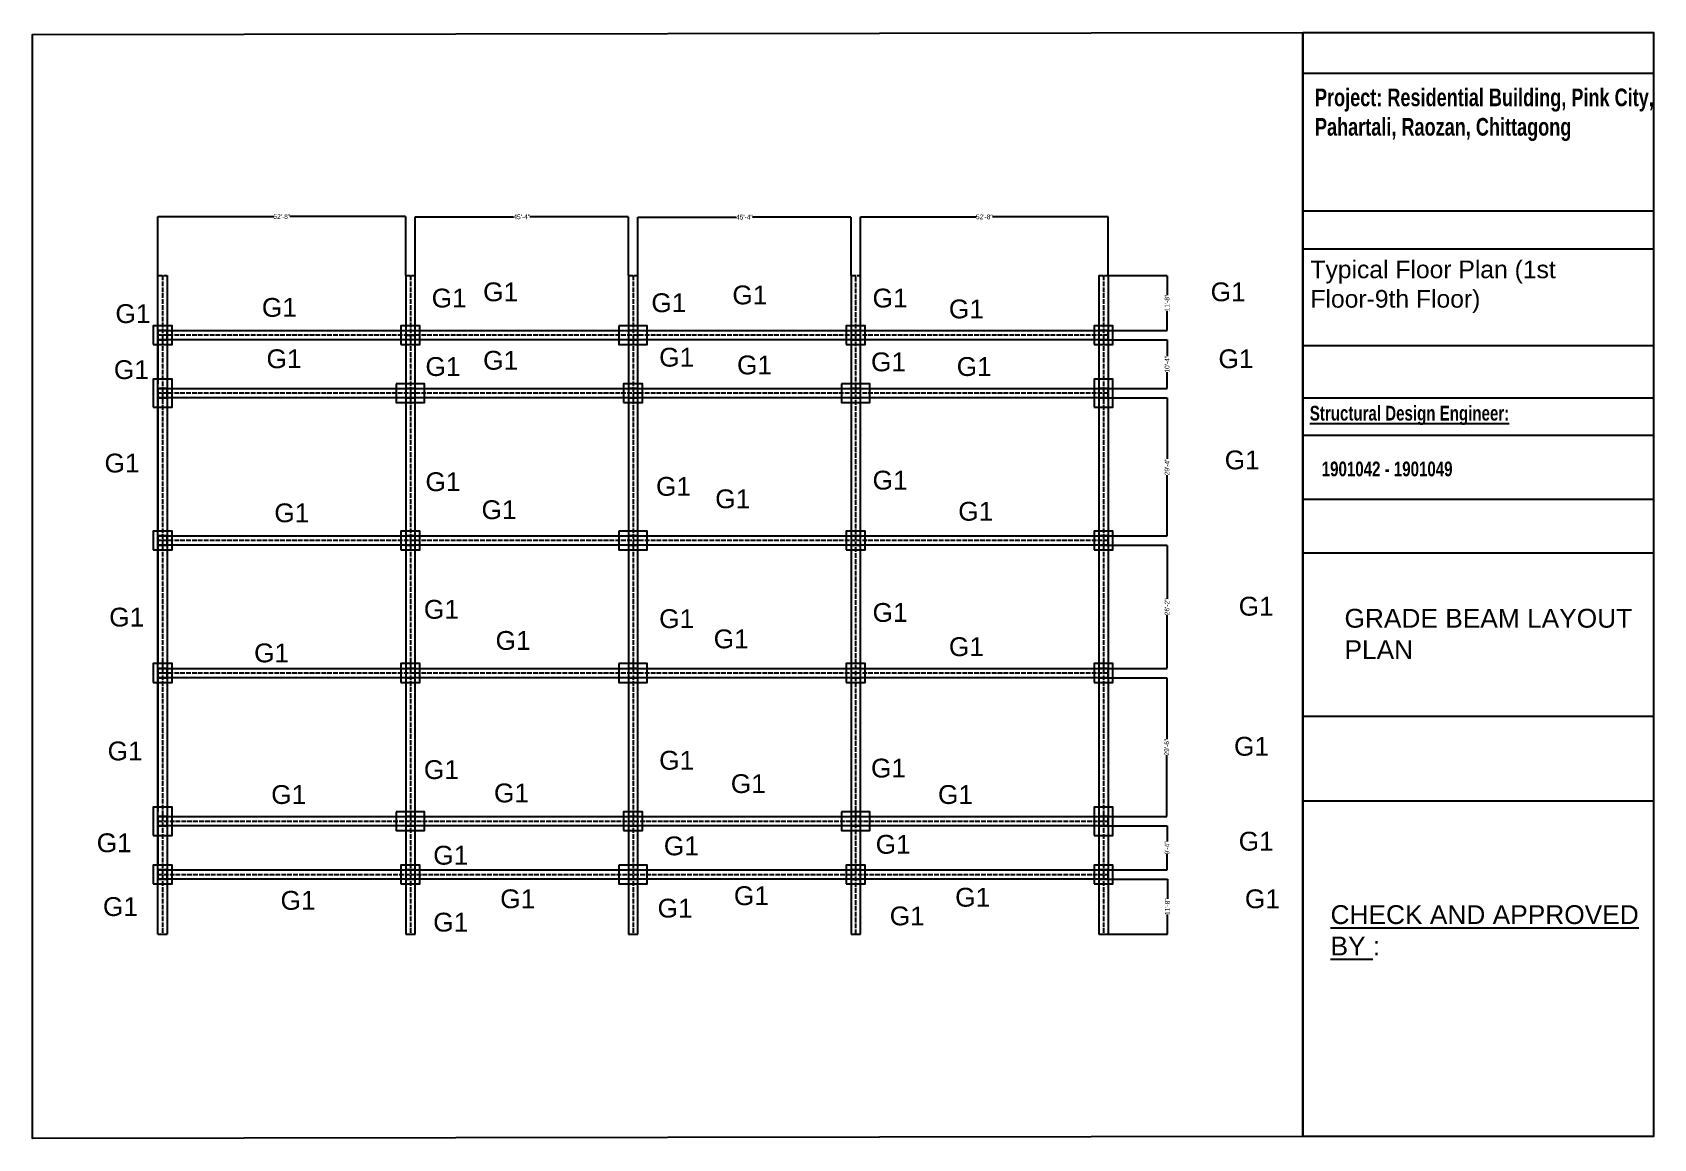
# Model space of a CAD drawing. Header units: inches. Extents: x 2674 to 28325, y -8016 to 21827.
# Drawn here: x 2693 to 6829, y 9063 to 11885 of the extents above; entities that cross this region are included whole.
import ezdxf

# ---------------------------------------------------------------- set-up
doc = ezdxf.new("R2010")
doc.units = ezdxf.units.IN
doc.header["$MEASUREMENT"] = 0
doc.linetypes.add('ACAD_ISO02W100', pattern=[15, 12, -3])
doc.layers.add('Grid', color=7, linetype='ACAD_ISO02W100', lineweight=25)
doc.styles.get("Standard").update_dxf_attribs({"font": 'arial.ttf', "height": 12})
doc.dimstyles.get("Standard").update_dxf_attribs({"dimtxt": 12, "dimasz": 0.18, "dimexe": 0.18, "dimexo": 0.0625, "dimgap": 0.09, "dimtad": 0, "dimtoh": 1, "dimdec": 0, "dimzin": 0, "dimdsep": 46, "dimlunit": 3, "dimtxsty": 'Standard', "dimcen": 0.09, "dimadec": 0, "dimazin": 0, "dimtfac": 1, "dimtdec": 0, "dimtofl": 0, "dimtmove": 0, "dimatfit": 3, "dimfxl": 1, "dimtolj": 1, "dimtzin": 0, "dimarcsym": 0})

# ---------------------------------------------------------------- blocks, each defined once
blk = doc.blocks.new('*D317')
at = {"color": 0, "lineweight": -2, "transparency": 16777216}
for p, q in [((3013.5, 11264.4), (3013.5, 11415.1)), ((3013.7, 11414.9), (3308.8, 11414.9)), ((3645.3, 11414.9), (3350.2, 11414.9)), ((3645.5, 11264.4), (3645.5, 11415.1))]:
    blk.add_line(p, q, dxfattribs=at)
at = {"color": 0, "transparency": 16777216}
for points in [[(3013.7, 11414.9), (3013.7, 11414.9), (3013.5, 11414.9)], [(3645.3, 11414.9), (3645.3, 11414.9), (3645.5, 11414.9)]]:
    blk.add_solid(points, dxfattribs=at)
at = {"layer": 'Defpoints', "color": 0, "transparency": 16777216}
for p in [(3645.5, 11414.9), (3013.5, 11264.3), (3645.5, 11264.3)]:
    blk.add_point(p, dxfattribs=at)
at = {"color": 0, "transparency": 16777216, "insert": (3329.5, 11414.9), "char_height": 12, "attachment_point": 5}
blk.add_mtext('\\A1;52\'-8"', dxfattribs=at)
blk = doc.blocks.new('*D315')
at = {"color": 0, "lineweight": -2, "transparency": 16777216}
for p, q in [((3669.5, 11264.4), (3669.5, 11414.3)), ((3669.7, 11414.2), (3920.5, 11414.2)), ((4213.3, 11414.2), (3962.4, 11414.2)), ((4213.5, 11264.4), (4213.5, 11414.3))]:
    blk.add_line(p, q, dxfattribs=at)
at = {"color": 0, "transparency": 16777216}
for points in [[(3669.7, 11414.2), (3669.7, 11414.1), (3669.5, 11414.2)], [(4213.3, 11414.2), (4213.3, 11414.1), (4213.5, 11414.2)]]:
    blk.add_solid(points, dxfattribs=at)
at = {"layer": 'Defpoints', "color": 0, "transparency": 16777216}
for p in [(4213.5, 11414.2), (3669.5, 11264.3), (4213.5, 11264.3)]:
    blk.add_point(p, dxfattribs=at)
at = {"color": 0, "transparency": 16777216, "insert": (3941.5, 11414.2), "char_height": 12, "attachment_point": 5}
blk.add_mtext('\\A1;45\'-4"', dxfattribs=at)
blk = doc.blocks.new('*D316')
at = {"color": 0, "lineweight": -2, "transparency": 16777216}
for p, q in [((4237.5, 11264.4), (4237.5, 11413.6)), ((4781.5, 11264.4), (4781.5, 11413.6)), ((4237.7, 11413.4), (4488.5, 11413.4)), ((4781.3, 11413.4), (4530.4, 11413.4))]:
    blk.add_line(p, q, dxfattribs=at)
at = {"color": 0, "transparency": 16777216}
for points in [[(4237.7, 11413.4), (4237.7, 11413.4), (4237.5, 11413.4)], [(4781.3, 11413.4), (4781.3, 11413.4), (4781.5, 11413.4)]]:
    blk.add_solid(points, dxfattribs=at)
at = {"layer": 'Defpoints', "color": 0, "transparency": 16777216}
for p in [(4781.5, 11413.4), (4237.5, 11264.3), (4781.5, 11264.3)]:
    blk.add_point(p, dxfattribs=at)
at = {"color": 0, "transparency": 16777216, "insert": (4509.5, 11413.4), "char_height": 12, "attachment_point": 5}
blk.add_mtext('\\A1;45\'-4"', dxfattribs=at)
blk = doc.blocks.new('*D318')
at = {"color": 0, "lineweight": -2, "transparency": 16777216}
for p, q in [((4805.5, 11264.4), (4805.5, 11414.3)), ((4805.7, 11414.1), (5100.8, 11414.1)), ((5437.3, 11414.1), (5142.2, 11414.1)), ((5437.5, 11264.4), (5437.5, 11414.3))]:
    blk.add_line(p, q, dxfattribs=at)
at = {"color": 0, "transparency": 16777216}
for points in [[(4805.7, 11414.1), (4805.7, 11414), (4805.5, 11414.1)], [(5437.3, 11414.1), (5437.3, 11414), (5437.5, 11414.1)]]:
    blk.add_solid(points, dxfattribs=at)
at = {"layer": 'Defpoints', "color": 0, "transparency": 16777216}
for p in [(5437.5, 11414.1), (4805.5, 11264.3), (5437.5, 11264.3)]:
    blk.add_point(p, dxfattribs=at)
at = {"color": 0, "transparency": 16777216, "insert": (5121.5, 11414.1), "char_height": 12, "attachment_point": 5}
blk.add_mtext('\\A1;52\'-8"', dxfattribs=at)
blk = doc.blocks.new('*D319')
at = {"color": 0, "lineweight": -2, "transparency": 16777216}
for p, q in [((5437.5, 11100.3), (5587.9, 11100.3)), ((5587.7, 11100.2), (5587.7, 11058.5)), ((5587.7, 10976.5), (5587.7, 11018.2)), ((5437.5, 10976.3), (5587.9, 10976.3))]:
    blk.add_line(p, q, dxfattribs=at)
at = {"color": 0, "transparency": 16777216}
for points in [[(5587.6, 11100.2), (5587.7, 11100.2), (5587.7, 11100.3)], [(5587.6, 10976.5), (5587.7, 10976.5), (5587.7, 10976.3)]]:
    blk.add_solid(points, dxfattribs=at)
at = {"layer": 'Defpoints', "color": 0, "transparency": 16777216}
for p in [(5437.5, 11100.3), (5437.5, 10976.3), (5587.7, 10976.3)]:
    blk.add_point(p, dxfattribs=at)
at = {"color": 0, "transparency": 16777216, "insert": (5587.7, 11038.3), "char_height": 12, "attachment_point": 5, "rotation": 90}
blk.add_mtext('\\A1;10\'-4"', dxfattribs=at)
blk = doc.blocks.new('*D320')
at = {"color": 0, "lineweight": -2, "transparency": 16777216}
for p, q in [((5437.5, 10952.3), (5587.9, 10952.3)), ((5587.7, 10952.2), (5587.7, 10797.1)), ((5587.7, 10600.5), (5587.7, 10755.5)), ((5437.5, 10600.3), (5587.9, 10600.3))]:
    blk.add_line(p, q, dxfattribs=at)
at = {"color": 0, "transparency": 16777216}
for points in [[(5587.7, 10952.2), (5587.8, 10952.2), (5587.7, 10952.3)], [(5587.7, 10600.5), (5587.8, 10600.5), (5587.7, 10600.3)]]:
    blk.add_solid(points, dxfattribs=at)
at = {"layer": 'Defpoints', "color": 0, "transparency": 16777216}
for p in [(5437.5, 10952.3), (5437.5, 10600.3), (5587.7, 10600.3)]:
    blk.add_point(p, dxfattribs=at)
at = {"color": 0, "transparency": 16777216, "insert": (5587.7, 10776.3), "char_height": 12, "attachment_point": 5, "rotation": 90}
blk.add_mtext('\\A1;29\'-4"', dxfattribs=at)
blk = doc.blocks.new('*D321')
at = {"color": 0, "lineweight": -2, "transparency": 16777216}
for p, q in [((5437.5, 10576.3), (5587.9, 10576.3)), ((5587.7, 10576.2), (5587.7, 10440.1)), ((5587.7, 10262.5), (5587.7, 10398.5)), ((5437.5, 10262.3), (5587.9, 10262.3))]:
    blk.add_line(p, q, dxfattribs=at)
at = {"color": 0, "transparency": 16777216}
for points in [[(5587.7, 10576.2), (5587.8, 10576.2), (5587.7, 10576.3)], [(5587.7, 10262.5), (5587.8, 10262.5), (5587.7, 10262.3)]]:
    blk.add_solid(points, dxfattribs=at)
at = {"layer": 'Defpoints', "color": 0, "transparency": 16777216}
for p in [(5437.5, 10576.3), (5437.5, 10262.3), (5587.7, 10262.3)]:
    blk.add_point(p, dxfattribs=at)
at = {"color": 0, "transparency": 16777216, "insert": (5587.7, 10419.3), "char_height": 12, "attachment_point": 5, "rotation": 90}
blk.add_mtext('\\A1;26\'-2"', dxfattribs=at)
blk = doc.blocks.new('*D322')
at = {"color": 0, "lineweight": -2, "transparency": 16777216}
for p, q in [((5437.5, 10238.3), (5587.2, 10238.3)), ((5587, 10238.2), (5587, 10082.1)), ((5587, 9884.5), (5587, 10040.5)), ((5437.5, 9884.3), (5587.2, 9884.3))]:
    blk.add_line(p, q, dxfattribs=at)
at = {"color": 0, "transparency": 16777216}
for points in [[(5586.9, 10238.2), (5587, 10238.2), (5587, 10238.3)], [(5586.9, 9884.5), (5587, 9884.5), (5587, 9884.3)]]:
    blk.add_solid(points, dxfattribs=at)
at = {"layer": 'Defpoints', "color": 0, "transparency": 16777216}
for p in [(5437.5, 10238.3), (5437.5, 9884.3), (5587, 9884.3)]:
    blk.add_point(p, dxfattribs=at)
at = {"color": 0, "transparency": 16777216, "insert": (5587, 10061.3), "char_height": 12, "attachment_point": 5, "rotation": 90}
blk.add_mtext('\\A1;29\'-6"', dxfattribs=at)
blk = doc.blocks.new('*D323')
at = {"color": 0, "lineweight": -2, "transparency": 16777216}
for p, q in [((5437.5, 9860.3), (5587.9, 9860.3)), ((5587.7, 9860.2), (5587.7, 9820.4)), ((5587.7, 9748.5), (5587.7, 9788.3)), ((5437.5, 9748.3), (5587.9, 9748.3))]:
    blk.add_line(p, q, dxfattribs=at)
at = {"color": 0, "transparency": 16777216}
for points in [[(5587.7, 9860.2), (5587.8, 9860.2), (5587.7, 9860.3)], [(5587.7, 9748.5), (5587.8, 9748.5), (5587.7, 9748.3)]]:
    blk.add_solid(points, dxfattribs=at)
at = {"layer": 'Defpoints', "color": 0, "transparency": 16777216}
for p in [(5437.5, 9860.3), (5437.5, 9748.3), (5587.7, 9748.3)]:
    blk.add_point(p, dxfattribs=at)
at = {"color": 0, "transparency": 16777216, "insert": (5587.7, 9804.3), "char_height": 12, "attachment_point": 5, "rotation": 90}
blk.add_mtext('\\A1;9\'-4"', dxfattribs=at)
blk = doc.blocks.new('*D314')
at = {"color": 0, "lineweight": -2, "transparency": 16777216}
for p, q in [((5437.5, 11264.3), (5587.9, 11264.3)), ((5587.7, 11264.2), (5587.7, 11214.5)), ((5587.7, 11124.5), (5587.7, 11174.2)), ((5437.5, 11124.3), (5587.9, 11124.3))]:
    blk.add_line(p, q, dxfattribs=at)
at = {"color": 0, "transparency": 16777216}
for points in [[(5587.7, 11264.2), (5587.8, 11264.2), (5587.7, 11264.3)], [(5587.7, 11124.5), (5587.8, 11124.5), (5587.7, 11124.3)]]:
    blk.add_solid(points, dxfattribs=at)
at = {"layer": 'Defpoints', "color": 0, "transparency": 16777216}
for p in [(5437.5, 11264.3), (5437.5, 11124.3), (5587.7, 11124.3)]:
    blk.add_point(p, dxfattribs=at)
at = {"color": 0, "transparency": 16777216, "insert": (5587.7, 11194.3), "char_height": 12, "attachment_point": 5, "rotation": 90}
blk.add_mtext('\\A1;11\'-8"', dxfattribs=at)
blk = doc.blocks.new('*D324')
at = {"color": 0, "lineweight": -2, "transparency": 16777216}
for p, q in [((5437.5, 9724.3), (5588.7, 9724.3)), ((5588.5, 9724.2), (5588.5, 9674.5)), ((5588.5, 9584.5), (5588.5, 9634.2)), ((5437.5, 9584.3), (5588.7, 9584.3))]:
    blk.add_line(p, q, dxfattribs=at)
at = {"color": 0, "transparency": 16777216}
for points in [[(5588.5, 9724.2), (5588.5, 9724.2), (5588.5, 9724.3)], [(5588.5, 9584.5), (5588.5, 9584.5), (5588.5, 9584.3)]]:
    blk.add_solid(points, dxfattribs=at)
at = {"layer": 'Defpoints', "color": 0, "transparency": 16777216}
for p in [(5437.5, 9724.3), (5437.5, 9584.3), (5588.5, 9584.3)]:
    blk.add_point(p, dxfattribs=at)
at = {"color": 0, "transparency": 16777216, "insert": (5588.5, 9654.3), "char_height": 12, "attachment_point": 5, "rotation": 90}
blk.add_mtext('\\A1;11\'-8"', dxfattribs=at)

msp = doc.modelspace()

# ---------------------------------------------------------------- linework, layer by layer
for p, q in [((5933.84, 11781.03), (6828.7, 11781.03)), ((5933.84, 11429.54), (6828.7, 11429.54)), ((5933.84, 11332.45), (6828.7, 11332.45)), ((3013.48, 9584.33), (3013.48, 11264.33)), ((3037.48, 11264.33), (3037.48, 9584.33)), ((3645.48, 11264.33), (3645.48, 9584.33)), ((3669.48, 9584.33), (3669.48, 11264.33)), ((4213.48, 11264.33), (4213.48, 9584.33)), ((4237.48, 9584.33), (4237.48, 11264.33)), ((4781.48, 11264.33), (4781.48, 9584.33)), ((4805.48, 9584.33), (4805.48, 11264.33)), ((5413.48, 11264.33), (5413.48, 9584.33)), ((5437.48, 11264.33), (5437.48, 9584.33)), ((3013.48, 11124.33), (5437.48, 11124.33)), ((5437.48, 11136.33), (5437.48, 11112.33)), ((3013.48, 11112.33), (3013.48, 10988.33)), ((5437.48, 11100.33), (3013.48, 11100.33)), ((5933.84, 11086.1), (6828.7, 11086.1)), ((3013.48, 10976.33), (5437.48, 10976.33)), ((3013.48, 10964.33), (3013.48, 10612.33)), ((5437.48, 10988.33), (5437.48, 10964.33)), ((5437.48, 10952.33), (3013.48, 10952.33)), ((5413.48, 10940.33), (5413.48, 10916.33)), ((5933.84, 10952.55), (6828.7, 10952.55)), ((3037.48, 10916.33), (3037.48, 10562.33)), ((5933.84, 10857.48), (6828.7, 10857.48)), ((5933.84, 10694.29), (6828.7, 10694.29)), ((3013.48, 10600.33), (5437.48, 10600.33)), ((3013.48, 10588.33), (3013.48, 10274.33)), ((5437.48, 10612.33), (5437.48, 10588.33)), ((5437.48, 10576.33), (3013.48, 10576.33)), ((5413.48, 10562.33), (5413.48, 10538.33)), ((5933.84, 10556.66), (6828.7, 10556.66)), ((3037.48, 10538.33), (3037.48, 10322.33)), ((3037.48, 10298.33), (3037.48, 9956.33)), ((5413.48, 10322.33), (5413.48, 10298.33)), ((3013.48, 10262.33), (5437.48, 10262.33)), ((5437.48, 10274.33), (5437.48, 10250.33)), ((3013.48, 10250.33), (3013.48, 9896.33)), ((5437.48, 10238.33), (3013.48, 10238.33)), ((5933.84, 10140.73), (6828.7, 10140.73)), ((5413.48, 9956.33), (5413.48, 9932.33)), ((3013.48, 9884.33), (5437.48, 9884.33)), ((5437.48, 9896.33), (5437.48, 9872.33)), ((5933.84, 9924.56), (6828.7, 9924.56)), ((3013.48, 9872.33), (3013.48, 9760.33)), ((5437.48, 9860.33), (3013.48, 9860.33)), ((5437.48, 9760.33), (5437.48, 9736.33)), ((3013.48, 9748.33), (5437.48, 9748.33)), ((5437.48, 9724.33), (3013.48, 9724.33)), ((3013.48, 9584.33), (3037.48, 9584.33)), ((3645.48, 9584.33), (3669.48, 9584.33)), ((4213.48, 9584.33), (4237.48, 9584.33)), ((4781.48, 9584.33), (4805.48, 9584.33)), ((5413.48, 9584.33), (5437.48, 9584.33))]:
    msp.add_line(p, q)
for points in [[(5933.84, 9067.87), (2693.35, 9062.65), (2693.35, 11879.61), (5933.84, 11884.83)], [(5933.84, 11884.83), (6828.7, 11884.83), (6828.7, 9067.87), (5933.84, 9067.87)], [(3001.48, 11088.33), (3049.48, 11088.33), (3049.48, 11136.33), (3001.48, 11136.33)], [(3013.48, 11100.33), (3037.48, 11100.33), (3037.48, 11124.33), (3013.48, 11124.33)], [(3633.48, 11088.33), (3681.48, 11088.33), (3681.48, 11136.33), (3633.48, 11136.33)], [(3645.48, 11112.33), (3669.48, 11112.33), (3669.48, 11136.33), (3645.48, 11136.33)], [(4189.48, 11136.33), (4189.48, 11088.33), (4261.48, 11088.33), (4261.48, 11136.33)], [(4213.48, 11100.33), (4237.48, 11100.33), (4237.48, 11124.33), (4213.48, 11124.33)], [(4769.48, 11088.33), (4817.48, 11088.33), (4817.48, 11136.33), (4769.48, 11136.33)], [(4781.48, 11100.33), (4805.48, 11100.33), (4805.48, 11124.33), (4781.48, 11124.33)], [(5401.48, 11088.33), (5449.48, 11088.33), (5449.48, 11136.33), (5401.48, 11136.33)], [(5413.48, 11100.33), (5437.48, 11100.33), (5437.48, 11124.33), (5413.48, 11124.33)], [(3001.48, 10928.33), (3049.48, 10928.33), (3049.48, 11000.33), (3001.48, 11000.33)], [(5401.48, 10928.33), (5449.48, 10928.33), (5449.48, 11000.33), (5401.48, 11000.33)], [(3013.48, 10952.33), (3037.48, 10952.33), (3037.48, 10976.33), (3013.48, 10976.33)], [(3621.48, 10988.33), (3621.48, 10940.33), (3693.48, 10940.33), (3693.48, 10988.33)], [(3645.48, 10952.33), (3669.48, 10952.33), (3669.48, 10976.33), (3645.48, 10976.33)], [(4201.48, 10940.33), (4249.48, 10940.33), (4249.48, 10988.33), (4201.48, 10988.33)], [(4213.48, 10952.33), (4237.48, 10952.33), (4237.48, 10976.33), (4213.48, 10976.33)], [(4757.48, 10988.33), (4757.48, 10940.33), (4829.48, 10940.33), (4829.48, 10988.33)], [(4781.48, 10952.33), (4805.48, 10952.33), (4805.48, 10976.33), (4781.48, 10976.33)], [(5413.48, 10952.33), (5437.48, 10952.33), (5437.48, 10976.33), (5413.48, 10976.33)], [(3001.48, 10564.33), (3049.48, 10564.33), (3049.48, 10612.33), (3001.48, 10612.33)], [(3013.48, 10576.33), (3037.48, 10576.33), (3037.48, 10600.33), (3013.48, 10600.33)], [(3633.48, 10564.33), (3681.48, 10564.33), (3681.48, 10612.33), (3633.48, 10612.33)], [(3645.48, 10576.33), (3669.48, 10576.33), (3669.48, 10600.33), (3645.48, 10600.33)], [(4189.48, 10612.33), (4189.48, 10564.33), (4261.48, 10564.33), (4261.48, 10612.33)], [(4213.48, 10576.33), (4237.48, 10576.33), (4237.48, 10600.33), (4213.48, 10600.33)], [(4769.48, 10564.33), (4817.48, 10564.33), (4817.48, 10612.33), (4769.48, 10612.33)], [(4781.48, 10576.33), (4805.48, 10576.33), (4805.48, 10600.33), (4781.48, 10600.33)], [(5401.48, 10564.33), (5449.48, 10564.33), (5449.48, 10612.33), (5401.48, 10612.33)], [(5413.48, 10576.33), (5437.48, 10576.33), (5437.48, 10600.33), (5413.48, 10600.33)], [(3001.48, 10226.33), (3049.48, 10226.33), (3049.48, 10274.33), (3001.48, 10274.33)], [(3013.48, 10238.33), (3037.48, 10238.33), (3037.48, 10262.33), (3013.48, 10262.33)], [(3633.48, 10226.33), (3681.48, 10226.33), (3681.48, 10274.33), (3633.48, 10274.33)], [(3645.48, 10238.33), (3669.48, 10238.33), (3669.48, 10262.33), (3645.48, 10262.33)], [(4189.48, 10274.33), (4189.48, 10226.33), (4261.48, 10226.33), (4261.48, 10274.33)], [(4213.48, 10238.33), (4237.48, 10238.33), (4237.48, 10262.33), (4213.48, 10262.33)], [(4769.48, 10226.33), (4817.48, 10226.33), (4817.48, 10274.33), (4769.48, 10274.33)], [(4781.48, 10238.33), (4805.48, 10238.33), (4805.48, 10262.33), (4781.48, 10262.33)], [(5401.48, 10226.33), (5449.48, 10226.33), (5449.48, 10274.33), (5401.48, 10274.33)], [(5413.48, 10238.33), (5437.48, 10238.33), (5437.48, 10262.33), (5413.48, 10262.33)], [(3001.48, 9836.33), (3049.48, 9836.33), (3049.48, 9908.33), (3001.48, 9908.33)], [(3013.48, 9860.33), (3037.48, 9860.33), (3037.48, 9884.33), (3013.48, 9884.33)], [(3621.48, 9896.33), (3621.48, 9848.33), (3693.48, 9848.33), (3693.48, 9896.33)], [(3645.48, 9860.33), (3669.48, 9860.33), (3669.48, 9884.33), (3645.48, 9884.33)], [(4201.48, 9848.33), (4249.48, 9848.33), (4249.48, 9896.33), (4201.48, 9896.33)], [(4213.48, 9860.33), (4237.48, 9860.33), (4237.48, 9884.33), (4213.48, 9884.33)], [(4757.48, 9896.33), (4757.48, 9848.33), (4829.48, 9848.33), (4829.48, 9896.33)], [(4781.48, 9860.33), (4805.48, 9860.33), (4805.48, 9884.33), (4781.48, 9884.33)], [(5401.48, 9836.33), (5449.48, 9836.33), (5449.48, 9908.33), (5401.48, 9908.33)], [(5413.48, 9860.33), (5437.48, 9860.33), (5437.48, 9884.33), (5413.48, 9884.33)], [(3001.48, 9712.33), (3049.48, 9712.33), (3049.48, 9760.33), (3001.48, 9760.33)], [(3633.48, 9712.33), (3681.48, 9712.33), (3681.48, 9760.33), (3633.48, 9760.33)], [(4189.48, 9760.33), (4189.48, 9712.33), (4261.48, 9712.33), (4261.48, 9760.33)], [(4769.48, 9712.33), (4817.48, 9712.33), (4817.48, 9760.33), (4769.48, 9760.33)], [(5401.48, 9712.33), (5449.48, 9712.33), (5449.48, 9760.33), (5401.48, 9760.33)], [(3013.48, 9724.33), (3037.48, 9724.33), (3037.48, 9748.33), (3013.48, 9748.33)], [(3645.48, 9724.33), (3669.48, 9724.33), (3669.48, 9748.33), (3645.48, 9748.33)], [(4213.48, 9724.33), (4237.48, 9724.33), (4237.48, 9748.33), (4213.48, 9748.33)], [(4781.48, 9724.33), (4805.48, 9724.33), (4805.48, 9748.33), (4781.48, 9748.33)], [(5413.48, 9724.33), (5437.48, 9724.33), (5437.48, 9748.33), (5413.48, 9748.33)]]:
    msp.add_lwpolyline(points, close=True)
at = {"layer": 'Grid'}
for p, q in [((3013.48, 11264.33), (3037.48, 11264.33)), ((3025.48, 11264.33), (3025.48, 9584.33)), ((3645.48, 11264.33), (3669.48, 11264.33)), ((3657.48, 11264.33), (3657.48, 9584.33)), ((4213.48, 11264.33), (4237.48, 11264.33)), ((4225.48, 11264.33), (4225.48, 9584.33)), ((4781.48, 11264.33), (4805.48, 11264.33)), ((4793.48, 9584.33), (4793.48, 11264.33)), ((5413.48, 11264.33), (5437.48, 11264.33)), ((5425.48, 11264.33), (5425.48, 9584.33)), ((5437.48, 11112.33), (3013.48, 11112.33)), ((5437.48, 10964.33), (3013.48, 10964.33)), ((5437.48, 10588.33), (3013.48, 10588.33)), ((5437.48, 10250.33), (3013.48, 10250.33)), ((3013.48, 9872.33), (5437.48, 9872.33)), ((3013.48, 9736.33), (5437.48, 9736.33))]:
    msp.add_line(p, q, dxfattribs=at)

# ---------------------------------------------------------------- texts
at = {"attachment_point": 1}
for s, insert, char_height, width in [('{\\fSwis721 LtCn BT|b1|i0|c0|p34;Project: Residential Building, Pink City, Pahartali, Raozan, Chittagong}', (5964.92, 11741.6), 45.03114, 1000.1158), ('Typical Floor Plan (1st Floor-9th Floor)', (5953.39, 11302.74), 45.0311, 840.6448), ('{\\fSwis721 LtCn BT|b1|i0|c0|p34;\\LStructural Design Engineer:}', (5951.8, 10932.13), 37.5259, 485.5762), ('{\\fSwis721 LtCn BT|b1|i0|c0|p34;1901042 - 1901049}', (5982.19, 10789.86), 37.5259, 485.5762)]:
    msp.add_mtext(s, dxfattribs=dict(at, insert=insert, char_height=char_height, width=width))
at = {"char_height": 48, "attachment_point": 1}
for s, width, heights, insert in [('G1', 333.9673, [0], (3278.57, 11207.27)), ('G1', 333.9673, [0], (3711.75, 11231.09)), ('G1', 333.9673, [0], (3842.89, 11246.97)), ('G1', 333.9673, [0], (4272.1, 11219.18)), ('G1', 333.9673, [0], (4478.75, 11239.03)), ('G1', 333.9673, [0], (4836.42, 11231.09)), ('G1', 333.9673, [0], (5698.8, 11246.97)), ('G1', 333.9673, [0], (2905, 11191.38)), ('G1', 333.9673, [0], (5031.15, 11203.29)), ('G1', 333.9673, [0], (2901.03, 11048.44)), ('G1', 333.9673, [0], (3290.49, 11076.23)), ('G1', 333.9673, [0], (3695.85, 11056.38)), ('G1', 333.9673, [0], (3842.89, 11072.26)), ('G1', 333.9673, [0], (4291.97, 11080.2)), ('G1', 333.9673, [0], (4490.67, 11060.35)), ('G1', 333.9673, [0], (4832.44, 11068.29)), ('G1', 333.9673, [0], (5051.02, 11056.38)), ('G1', 333.9673, [0], (5718.67, 11076.23)), ('G1', 333.9673, [0], (2877.19, 10810.19)), ('G1', 333.9673, [0], (5734.57, 10818.13)), ('G1', 333.9673, [0], (3695.85, 10762.54)), ('G1', 333.9673, [0], (4836.42, 10766.51)), ('G1', 333.9673, [0], (4284.02, 10750.63)), ('G1', 333.9673, [0], (4435.03, 10718.86)), ('G1', 333.9673, [0], (3310.36, 10683.13)), ('G1', 333.9673, [0], (3838.92, 10691.07)), ('G1', 333.9673, [0], (5054.99, 10687.1)), ('G1', 333.9673, [0], (3691.88, 10436.94)), ('G1', 333.9673, [0], (4836.42, 10429)), ('G1', 333.9673, [0], (5770.33, 10444.88)), ('G1', 333.9673, [0], (2889.11, 10417.09)), ('G1', 333.9673, [0], (4291.97, 10413.12)), ('GRADE BEAM LAYOUT \\PPLAN', 1096.6847, [0], (6040.23, 10414.13)), ('G1', 333.9673, [0], (3874.68, 10357.53)), ('G1', 333.9673, [0], (4431.06, 10361.5)), ('G1', 333.9673, [0], (5031.15, 10341.64)), ('G1', 333.9673, [0], (3258.7, 10325.76)), ('G1', 333.9673, [0], (2885.13, 10075.6)), ('G1', 333.9673, [0], (4291.97, 10051.78)), ('G1', 333.9673, [0], (5758.41, 10087.52)), ('G1', 333.9673, [0], (3691.88, 10027.96)), ('G1', 333.9673, [0], (4832.44, 10031.93)), ('G1', 333.9673, [0], (3870.71, 9968.39)), ('G1', 333.9673, [0], (4474.77, 9992.22)), ('G1', 333.9673, [0], (3302.41, 9964.42)), ('G1', 333.9673, [0], (5003.33, 9964.42)), ('G1', 333.9673, [0], (5770.33, 9845.3)), ('G1', 333.9673, [0], (2857.31, 9841.33)), ('G1', 333.9673, [0], (3715.72, 9809.56)), ('G1', 333.9673, [0], (4303.89, 9833.39)), ('G1', 333.9673, [0], (4844.37, 9837.36)), ('G1', 333.9673, [0], (2873.21, 9678.53)), ('G1', 333.9673, [0], (3326.26, 9694.41)), ('G1', 333.9673, [0], (3886.61, 9698.38)), ('G1', 333.9673, [0], (4482.72, 9706.33)), ('G1', 333.9673, [0], (5047.05, 9702.35)), ('G1', 333.9673, [0], (5786.23, 9698.38)), ('G1', 333.9673, [0], (3715.72, 9638.82)), ('G1', 333.9673, [0], (4287.99, 9674.56)), ('G1', 333.9673, [0], (4880.13, 9654.71)), ('{\\LCHECK AND APPROVED \\PBY }:', 926.9107, [191.7], (6004.71, 9658.03))]:
    msp.add_mtext_dynamic_manual_height_columns(s, width=width, gutter_width=240, heights=heights, dxfattribs=dict(at, insert=insert))

# ---------------------------------------------------------------- dimensions: what is measured, and where the dimension line sits
for base, p1, p2, picture, middle in [((3645.48, 11414.92), (3013.48, 11264.33), (3645.48, 11264.33), '*D317', (3329.48, 11414.92)), ((4213.48, 11414.16), (3669.48, 11264.33), (4213.48, 11264.33), '*D315', (3941.48, 11414.16)), ((4781.48, 11413.4), (4237.48, 11264.33), (4781.48, 11264.33), '*D316', (4509.48, 11413.4)), ((5437.48, 11414.07), (4805.48, 11264.33), (5437.48, 11264.33), '*D318', (5121.48, 11414.07))]:
    dim = msp.add_linear_dim(base=base, p1=p1, p2=p2, dimstyle='Standard')
    dim.commit()
    dim.dimension.update_dxf_attribs({"geometry": picture, "text_midpoint": middle})
for base, p1, p2, picture, middle in [((5587.74, 11124.33), (5437.48, 11264.33), (5437.48, 11124.33), '*D314', (5587.74, 11194.33)), ((5587.68, 10976.33), (5437.48, 11100.33), (5437.48, 10976.33), '*D319', (5587.68, 11038.33)), ((5587.74, 10600.33), (5437.48, 10952.33), (5437.48, 10600.33), '*D320', (5587.74, 10776.33)), ((5587.74, 10262.33), (5437.48, 10576.33), (5437.48, 10262.33), '*D321', (5587.74, 10419.33)), ((5586.98, 9884.33), (5437.48, 10238.33), (5437.48, 9884.33), '*D322', (5586.98, 10061.33)), ((5587.74, 9748.33), (5437.48, 9860.33), (5437.48, 9748.33), '*D323', (5587.74, 9804.33)), ((5588.5, 9584.33), (5437.48, 9724.33), (5437.48, 9584.33), '*D324', (5588.5, 9654.33))]:
    dim = msp.add_linear_dim(base=base, p1=p1, p2=p2, angle=90, dimstyle='Standard')
    dim.commit()
    dim.dimension.update_dxf_attribs({"geometry": picture, "text_midpoint": middle})

doc.saveas('drawing.dxf')
